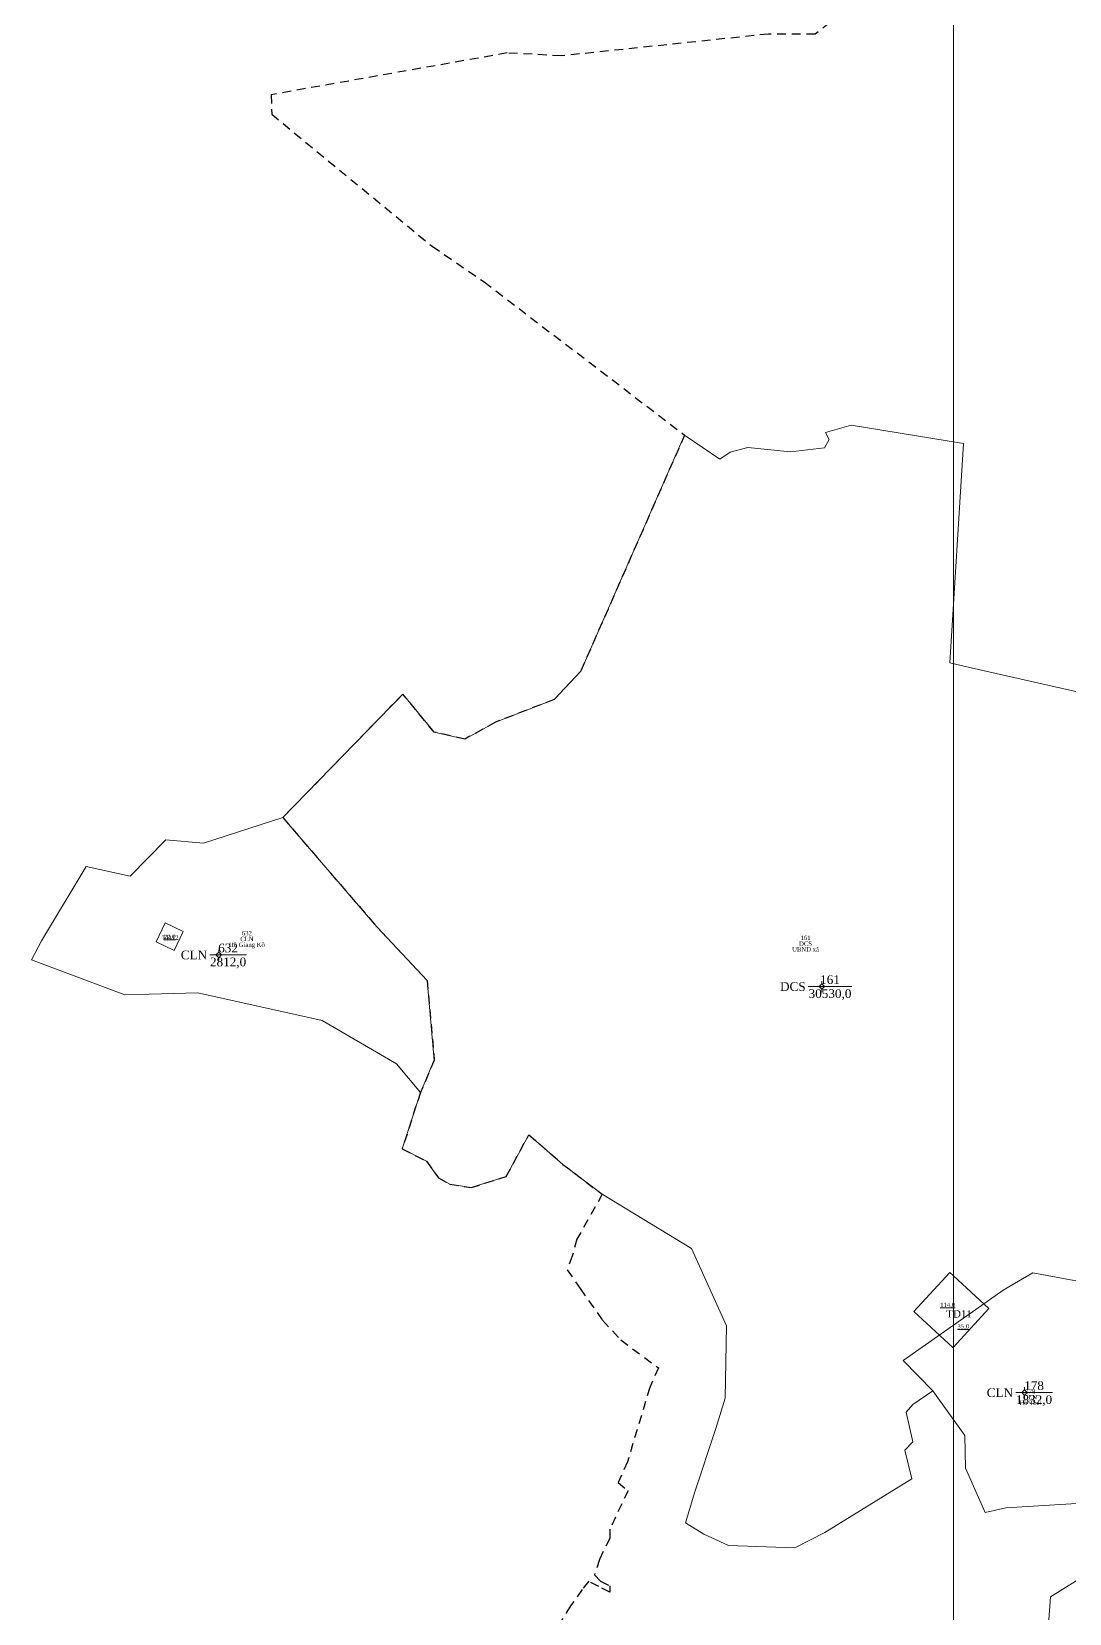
# Model space of a CAD drawing. Header units: metres. Extents: x 542180 to 550635, y 1840441 to 1846931.
# Drawn here: x 547867.5 to 548105.4, y 1841296.4 to 1841659.2 of the extents above; entities that cross this region are included whole.
import ezdxf
from ezdxf.enums import TextEntityAlignment as Align

# ---------------------------------------------------------------- set-up
doc = ezdxf.new("R2010")
doc.units = ezdxf.units.M
doc.header["$MEASUREMENT"] = 0
doc.linetypes.add('DGN Style 2', pattern=[3.355162, 2.013097, -1.342065])
for name, color, linetype, lineweight in [('Level 10', 7, 'Continuous', 0), ('Level 11', 7, 'Continuous', 0), ('Level 13', 7, 'Continuous', 0), ('Level 15', 7, 'Continuous', 0), ('Level 2', 7, 'Continuous', 0), ('Level 28', 7, 'Continuous', 0), ('Level 30', 7, 'Continuous', 0), ('Level 34', 7, 'Continuous', 0), ('Level 4', 7, 'Continuous', 0), ('Level 5', 7, 'Continuous', 0), ('Level 62', 7, 'Continuous', 0)]:
    doc.layers.add(name, color=color, linetype=linetype, lineweight=lineweight)
doc.styles.add('Style-Times New Roman', font='times.ttf')

# ---------------------------------------------------------------- blocks, each defined once
blk = doc.blocks.new('CENTRD')
at = {"layer": 'Level 11', "linetype": 'Continuous', "lineweight": 0}
h = blk.add_hatch(color=1, dxfattribs=at)
edge = h.paths.add_edge_path()
edge.add_arc((0, 0), 1.5, 0, 360)
at = {"layer": 'Level 11', "color": 1, "linetype": 'Continuous', "lineweight": 0}
for p, q in [((-6.25, 0), (-12.5, 0)), ((0, 6.25), (-6.25, 0)), ((-6.25, 0), (0, -6.25)), ((0, 12.5), (0, 6.25)), ((6.25, 0), (0, 6.25)), ((0, -6.25), (6.25, 0)), ((12.5, 0), (6.25, 0)), ((0, -6.25), (0, -12.5))]:
    blk.add_line(p, q, dxfattribs=at)
blk = doc.blocks.new('N_THUA_257')
at = {"layer": 'Level 13', "color": 1, "linetype": 'Continuous', "lineweight": 0}
blk.add_line((-2.047505, 0), (6.362495, 0), dxfattribs=at)
at = {"layer": 'Level 13', "color": 5, "linetype": 'Continuous', "lineweight": 0, "style": 'Style-Times New Roman'}
blk.add_text('632', height=2, dxfattribs=at).set_placement((2.157495, 1.6), align=Align.MIDDLE_CENTER)
at = {"layer": 'Level 2', "color": 3, "linetype": 'Continuous', "lineweight": 0, "style": 'Style-Times New Roman'}
blk.add_text('CLN', height=2, dxfattribs=at).set_placement((-2.647505, 0), align=Align.MIDDLE_RIGHT)
at = {"layer": 'Level 4', "color": 1, "linetype": 'Continuous', "lineweight": 0, "style": 'Style-Times New Roman'}
blk.add_text('2812,0', height=2, dxfattribs=at).set_placement((2.157495, -1.6), align=Align.MIDDLE_CENTER)
blk = doc.blocks.new('N_THUA_291')
at = {"layer": 'Level 13', "color": 1, "linetype": 'Continuous', "lineweight": 0}
blk.add_line((-3.110137, 0), (6.851863, 0), dxfattribs=at)
at = {"layer": 'Level 13', "color": 5, "linetype": 'Continuous', "lineweight": 0, "style": 'Style-Times New Roman'}
blk.add_text('161', height=2, dxfattribs=at).set_placement((1.870863, 1.6), align=Align.MIDDLE_CENTER)
at = {"layer": 'Level 2', "color": 3, "linetype": 'Continuous', "lineweight": 0, "style": 'Style-Times New Roman'}
blk.add_text('DCS', height=2, dxfattribs=at).set_placement((-3.710137, 0), align=Align.MIDDLE_RIGHT)
at = {"layer": 'Level 4', "color": 1, "linetype": 'Continuous', "lineweight": 0, "style": 'Style-Times New Roman'}
blk.add_text('30530,0', height=2, dxfattribs=at).set_placement((1.870863, -1.6), align=Align.MIDDLE_CENTER)
blk = doc.blocks.new('N_THUA_296')
at = {"layer": 'Level 13', "color": 1, "linetype": 'Continuous', "lineweight": 0}
blk.add_line((-2.041552, 0), (6.368448, 0), dxfattribs=at)
at = {"layer": 'Level 13', "color": 5, "linetype": 'Continuous', "lineweight": 0, "style": 'Style-Times New Roman'}
blk.add_text('178', height=2, dxfattribs=at).set_placement((2.163448, 1.6), align=Align.MIDDLE_CENTER)
at = {"layer": 'Level 2', "color": 3, "linetype": 'Continuous', "lineweight": 0, "style": 'Style-Times New Roman'}
blk.add_text('CLN', height=2, dxfattribs=at).set_placement((-2.641552, 0), align=Align.MIDDLE_RIGHT)
at = {"layer": 'Level 4', "color": 1, "linetype": 'Continuous', "lineweight": 0, "style": 'Style-Times New Roman'}
blk.add_text('1832,0', height=2, dxfattribs=at).set_placement((2.163448, -1.6), align=Align.MIDDLE_CENTER)

msp = doc.modelspace()

# ---------------------------------------------------------------- linework, layer by layer
at = {"layer": 'Level 10', "color": 7, "lineweight": 0, "flags": 128}
for points in [[(547925.05, 1841478.93), (547952.55, 1841507.26), (547959.76, 1841498.53), (547966.75, 1841496.91), (547973.82, 1841500.83), (547987.25, 1841506), (547993.36, 1841512.54), (548017.17, 1841566.68), (548025.23, 1841561.12), (548027.61, 1841562.76), (548031.68, 1841563.8), (548041.44, 1841562.86), (548049.21, 1841563.78), (548050.31, 1841565.64), (548049.43, 1841567.23), (548055.33, 1841568.93), (548077.3616, 1841565.3591), (548081.12, 1841564.75), (548077.96, 1841514.43), (548082.1872, 1841513.4682), (548107.89, 1841507.62), (548137.64, 1841497.71)], [(547925.05, 1841478.93), (547906.89, 1841473.05), (547898.23, 1841473.84), (547890.08, 1841465.48), (547879.97, 1841467.72), (547869.71, 1841450.66), (547867.46, 1841446.28), (547888.85, 1841438.28), (547905.54, 1841438.71), (547934.04, 1841432.38), (547951.12, 1841422.44), (547956.59, 1841415.9)], [(547925.05, 1841478.93), (547946.58, 1841453.88), (547958.15, 1841441.54), (547959.77, 1841423.28), (547956.59, 1841415.9)], [(547956.59, 1841415.9), (547952.44, 1841402.95), (547957.95, 1841400.13), (547960.73, 1841396.33), (547963.33, 1841394.84), (547968.2, 1841394.04), (547976.25, 1841396.58), (547981.45, 1841406.18), (547989.27, 1841399.39), (547998.3, 1841392.53), (548018.73, 1841380.09), (548026.76, 1841362.32), (548026.46, 1841345.72), (548024.3, 1841338.82), (548019.51, 1841324.24), (548017.34, 1841317.14), (548021.55, 1841314.55), (548027.19, 1841311.92), (548042.47, 1841311.4), (548049.32, 1841314.97), (548069.23, 1841327.26), (548067.69, 1841333.82), (548069.47, 1841335.71), (548067.95, 1841342.57), (548069.46, 1841344.33), (548074.1, 1841347.42)], [(548074.1, 1841347.42), (548067.31, 1841354.36), (548083.9427, 1841366.1221), (548090.19, 1841370.54), (548093.7109, 1841372.5703), (548097.04, 1841374.49), (548109.79, 1841372.1)], [(548116.42, 1841346.35), (548118.15, 1841339.76), (548119.4, 1841332.94), (548119.1871, 1841332.1361), (548118.02, 1841327.73), (548113.73, 1841321.97), (548112.0265, 1841321.8681), (548090.83, 1841320.6), (548086.07, 1841319.56), (548081.58, 1841329.72), (548081.44, 1841337.2), (548074.1, 1841347.42)], [(548104.88, 1841178.87), (548063.47, 1841191.99), (548014.76, 1841211.17), (548000, 1841212.3), (548000, 1841233.45), (548000, 1841246.09), (548000, 1841246.1), (548031.15, 1841239.49), (548037.31, 1841235.52), (548086.36, 1841213.27), (548097.19, 1841217.87), (548101.36, 1841240.82), (548098.96, 1841254.89), (548099.93, 1841284.51), (548101.08, 1841300.16), (548118.0374, 1841310.719), (548125.33, 1841315.26)]]:
    msp.add_lwpolyline(points, dxfattribs=at)
at = {"layer": 'Level 30', "color": 5, "linetype": 'Continuous', "lineweight": 0, "flags": 128}
for points in [[(547902.2057, 1841452.7824), (547898.0499, 1841454.7545), (547895.9921, 1841450.418), (547900.1479, 1841448.4459), (547902.2057, 1841452.7824)], [(548078.7822, 1841357.4802), (548078.6735, 1841357.3621), (548069.6972, 1841365.6244), (548077.9595, 1841374.6007), (548078.7822, 1841373.8434)], [(548078.7822, 1841373.8434), (548086.9359, 1841366.3384), (548078.7822, 1841357.4802)]]:
    msp.add_lwpolyline(points, dxfattribs=at)
at = {"layer": 'Level 34', "color": 2, "linetype": 'DGN Style 2', "lineweight": 30}
for p, q in [((548055.72, 1841665.33), (548047.1, 1841658.63)), ((548036.43, 1841658.66), (547988.9, 1841653.66)), ((548047.1, 1841658.63), (548036.43, 1841658.66)), ((547976.49, 1841654.33), (547922.39, 1841644.75)), ((547988.9, 1841653.66), (547976.49, 1841654.33)), ((547922.39, 1841644.75), (547922.5, 1841640.25)), ((547922.5, 1841640.25), (547959.31, 1841609.98)), ((547959.31, 1841609.98), (547971.2, 1841601.8)), ((547971.2, 1841601.8), (548017.17, 1841566.68)), ((548017.17, 1841566.68), (547993.36, 1841512.54)), ((547993.36, 1841512.54), (547987.25, 1841506)), ((547952.55, 1841507.26), (547925.05, 1841478.93)), ((547959.76, 1841498.53), (547952.55, 1841507.26)), ((547987.25, 1841506), (547973.82, 1841500.83)), ((547973.82, 1841500.83), (547966.75, 1841496.91)), ((547966.75, 1841496.91), (547959.76, 1841498.53)), ((547925.05, 1841478.93), (547946.58, 1841453.88)), ((547946.58, 1841453.88), (547958.15, 1841441.54)), ((547958.15, 1841441.54), (547959.77, 1841423.28)), ((547959.77, 1841423.28), (547956.59, 1841415.9)), ((547956.59, 1841415.9), (547952.44, 1841402.95)), ((547976.25, 1841396.58), (547981.45, 1841406.18)), ((547981.45, 1841406.18), (547989.27, 1841399.39)), ((547952.44, 1841402.95), (547957.95, 1841400.13)), ((547957.95, 1841400.13), (547960.73, 1841396.33)), ((547989.27, 1841399.39), (547998.3, 1841392.53)), ((547960.73, 1841396.33), (547963.33, 1841394.84)), ((547963.33, 1841394.84), (547968.2, 1841394.04)), ((547968.2, 1841394.04), (547976.25, 1841396.58)), ((547998.3, 1841392.53), (547992.49, 1841382.22)), ((547992.49, 1841382.22), (547991.4, 1841378.35)), ((547991.4, 1841378.35), (547990.23, 1841375.2)), ((547990.23, 1841375.2), (547993.23, 1841370.88)), ((547993.23, 1841370.88), (547998.34, 1841363.62)), ((547998.34, 1841363.62), (548002.55, 1841359.1)), ((548002.55, 1841359.1), (548011.16, 1841352.69)), ((548011.16, 1841352.69), (548009.2, 1841348.19)), ((548009.2, 1841348.19), (548004.04, 1841331.12)), ((548004.04, 1841331.12), (548001.95, 1841326.41)), ((548001.95, 1841326.41), (548004.19, 1841324.53)), ((548004.19, 1841324.53), (548000, 1841315.68)), ((548000, 1841315.68), (548000, 1841313.59)), ((548000, 1841313.59), (547997.63, 1841308.74)), ((547997.63, 1841308.74), (547996.48, 1841305.21)), ((547996.48, 1841305.21), (547997.9, 1841303.81)), ((547993.66, 1841301.87), (547991.04, 1841298.08)), ((547995.17, 1841303.77), (547993.66, 1841301.87)), ((547997.47, 1841302.58), (547995.17, 1841303.77)), ((548000, 1841301.26), (547997.47, 1841302.58)), ((547997.9, 1841303.81), (548000, 1841302.7)), ((548000, 1841302.7), (548000, 1841301.26)), ((547991.04, 1841298.08), (547988.68, 1841294.35))]:
    msp.add_line(p, q, dxfattribs=at)
at = {"layer": 'Level 62', "color": 7, "linetype": 'Continuous', "lineweight": 0}
for p, q in [((548078.7822, 1841373.8434), (548078.7822, 1841853.8346)), ((548078.7822, 1841357.4802), (548078.7822, 1841373.8434)), ((548078.7822, 1841263.1113), (548078.7822, 1841357.4802))]:
    msp.add_line(p, q, dxfattribs=at)

# ---------------------------------------------------------------- block references
at = {"layer": 'Level 11', "color": 1, "linetype": 'Continuous', "lineweight": 0, "xscale": 0.1, "yscale": 0.1, "zscale": 0.1}
for p in [(547910.34, 1841447.42), (548048.63, 1841440.16), (548095.11, 1841347.02)]:
    msp.add_blockref('CENTRD', p, dxfattribs=at)
at = {"layer": 'Level 2', "color": 3, "linetype": 'Continuous', "lineweight": 0}
for name, p in [('N_THUA_257', (547910.34, 1841447.42)), ('N_THUA_291', (548048.63, 1841440.16)), ('N_THUA_296', (548095.11, 1841347.02))]:
    msp.add_blockref(name, p, dxfattribs=at)

# ---------------------------------------------------------------- texts
at = {"layer": 'Level 15', "color": 1, "linetype": 'Continuous', "lineweight": 0, "char_height": 1, "attachment_point": 5, "line_spacing_factor": 0.790495, "style": 'Style-Times New Roman'}
for s, insert in [('632\\PCLN\\PHồ Giang Kô', (547916.80801, 1841450.922044)), ('161\\PDCS\\PUBND xã', (548044.889502, 1841450.016961)), ('178\\PCLN\\PHồ Thái', (548096.447988, 1841345.975644))]:
    msp.add_mtext(s, dxfattribs=dict(at, insert=insert))
at = {"layer": 'Level 28', "color": 1, "lineweight": 0, "style": 'Style-Times New Roman'}
for s, height, p in [('TD12', 1.069944, (547897.331461, 1841450.878566)), ('TD11', 1.66688, (548077.153659, 1841364.255648))]:
    msp.add_text(s, height=height, dxfattribs=at).set_placement(p)
at = {"layer": 'Level 5', "color": 5, "linetype": 'Continuous', "lineweight": 0, "style": 'Style-Times New Roman'}
for s, p in [('%%u22,0%%U', (547899.0989, 1841451.6002)), ('%%u114,0%%U', (548077.467623, 1841367.151342)), ('%%u35,0%%U', (548081.044863, 1841362.221305))]:
    msp.add_text(s, height=1, dxfattribs=at).set_placement(p, align=Align.MIDDLE_CENTER)

doc.saveas('drawing.dxf')
